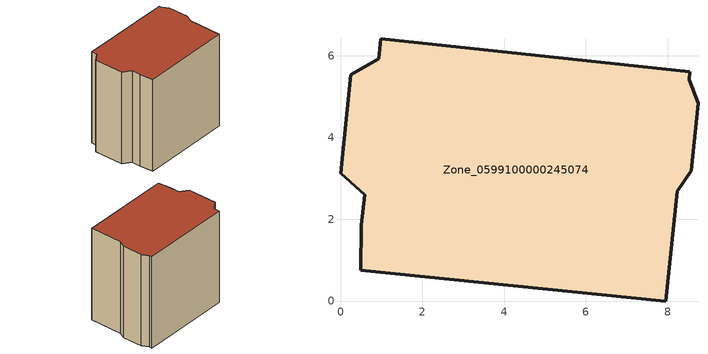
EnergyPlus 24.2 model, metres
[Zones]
Zone_0599100000245074
 floor ground (C_G): 0.59,2.6 0,3.13 0.25,5.54 0.94,5.93 0.99,6.41 8.54,5.61 8.52,5.41 8.74,4.84 8.57,3.19 8.23,2.68 7.95,0 0.5,0.75 0.51,1.86 z2.48
 wall outside (C_F): 0.94,5.93 0.25,5.54 0,3.13 0.59,2.6 0.51,1.86 0.5,0.75 7.95,0 8.23,2.68 8.57,3.19 8.74,4.84 8.52,5.41 8.54,5.61 0.99,6.41 0.94,5.93 z2.48:10.47
 roof outside (C_R): 0.51,1.86 0.5,0.75 7.95,0 8.23,2.68 8.57,3.19 8.74,4.84 8.52,5.41 8.54,5.61 0.99,6.41 0.94,5.93 0.25,5.54 0,3.13 0.59,2.6 z10.47
[BUILDING]
Pand.0599100000245074: North Axis=0; Terrain=City; Loads Convergence Tolerance Value=0.04; Temperature Convergence Tolerance Value=0.4; Solar Distribution=FullExterior; Maximum Number of Warmup Days=25; Minimum Number of Warmup Days=1
[Site:Location]
Rotterdam.The.Hague.AP_ZH_NLD Design_Conditions: Latitude=51.96; Longitude=4.45; Time Zone=1; Elevation=-4.5
[SITE:GROUNDTEMPERATURE:BUILDINGSURFACE]
18, 18, 18, 18, 18, 18, 18, 18, 18, 18, 18, 18
[MATERIAL] Thermal Absorptance=0.9; Solar Absorptance=0.7; Visible Absorptance=0.7
Name | Roughness | Thickness | Conductivity | Density | Specific Heat
G.TC.1946 | MediumSmooth | 0.15 | 1 | 540 | 1210
F.TC.1946 | Rough | 0.3 | 0.857143 | 1920 | 840
R.TC.1946 | MediumRough | 0.2 | 0.909091 | 1500 | 1000
[CONSTRUCTION]
C_G: G.TC.1946
C_F: F.TC.1946
C_R: R.TC.1946
[ZONE]
Zone_0599100000245074: Type=1; Multiplier=1; Ceiling Height=Autocalculate; Volume=Autocalculate; Floor Area=autocalculate; Part of Total Floor Area=Yes
[ZONEINFILTRATION:DESIGNFLOWRATE]
Infil_Zone_0599100000245074: Zone or ZoneList or Space or SpaceList=Zone_0599100000245074; Schedule=AlwaysOn; Design Flow Rate Calculation Method=Flow/Area; Flow Rate per Floor Area=0.003; Constant Term Coefficient=1; Temperature Term Coefficient=0; Velocity Term Coefficient=0; Velocity Squared Term Coefficient=0
[HVACTEMPLATE:ZONE:IDEALLOADSAIRSYSTEM]
Zone_0599100000245074: Maximum Heating Supply Air Temperature=50; Minimum Cooling Supply Air Temperature=13; Maximum Heating Supply Air Humidity Ratio=0.0156; Minimum Cooling Supply Air Humidity Ratio=0.0077; Heating Limit=NoLimit; Cooling Limit=NoLimit; Dehumidification Control Type=ConstantSensibleHeatRatio; Cooling Sensible Heat Ratio=0.7; Dehumidification Setpoint=60; Humidification Control Type=None; Humidification Setpoint=30; Outdoor Air Method=None; Outdoor Air Flow Rate per Person=0.00944; Outdoor Air Flow Rate per Zone Floor Area=0; Outdoor Air Flow Rate per Zone=0; Demand Controlled Ventilation Type=None; Outdoor Air Economizer Type=NoEconomizer; Heat Recovery Type=None; Sensible Heat Recovery Effectiveness=0.7; Latent Heat Recovery Effectiveness=0.65
[ZONECONTROL:THERMOSTAT]
ThermostatControl_Zone_0599100000245074: Zone or ZoneList=Zone_0599100000245074; Control Type Schedule=DualSetpointControlType; Control 1=Thermostat_Zone_0599100000245074; Temperature Difference Between Cutout And Setpoint=0
[THERMOSTATSETPOINT:DUALSETPOINT]
Thermostat_Zone_0599100000245074: Heating Setpoint Temperature Schedule=HeatingSetpoint_Zone_0599100000245074; Cooling Setpoint Temperature Schedule=CoolingSetpoint_Zone_0599100000245074
[SCHEDULE:COMPACT]
HeatingSetpoint_Zone_0599100000245074: Through: 12/31, For: AllDays, Until: 24:00, 21
CoolingSetpoint_Zone_0599100000245074: Through: 12/31, For: AllDays, Until: 24:00, 24
DualSetpointControlType: Through: 12/31, For: AllDays, Until: 24:00, 4
AlwaysOn: Through: 12/31, For: AllDays, Until: 24:00, 1
